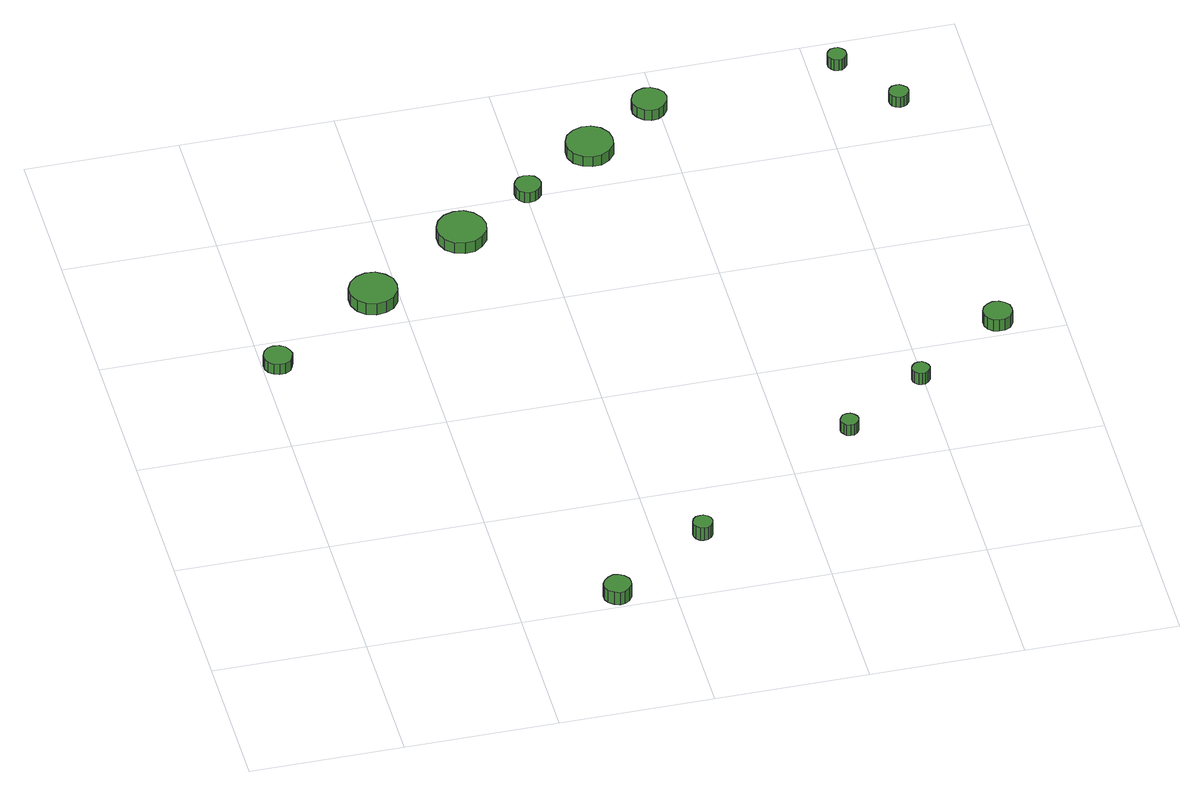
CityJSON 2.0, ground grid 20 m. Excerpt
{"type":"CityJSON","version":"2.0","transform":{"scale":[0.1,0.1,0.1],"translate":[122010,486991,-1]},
"CityObjects":{
"tree1":{"type":"SolitaryVegetationObject","attributes":{"function":"something"},"geometry":[{"type":"MultiSurface","lod":"1","boundaries":[[[0,1,2,3,4,5,6,7,8,9,10,11,12,13,14]],[[15,16,17,18,19,20,21,22,23,24,25,26,27,28,29]],[[0,29,28,1]],[[1,28,27,2]],[[2,27,26,3]],[[3,26,25,4]],[[4,25,24,5]],[[5,24,23,6]],[[6,23,22,7]],[[7,22,21,8]],[[8,21,20,9]],[[9,20,19,10]],[[10,19,18,11]],[[11,18,17,12]],[[12,17,16,13]],[[13,16,15,14]],[[14,15,29,0]]]}]},
"tree2":{"type":"SolitaryVegetationObject","attributes":{"function":"something"},"geometry":[{"type":"MultiSurface","lod":"1","boundaries":[[[30,31,32,33,34,35,36,37,38,39,40,41,42,43,44]],[[45,46,47,48,49,50,51,52,53,54,55,56,57,58,59]],[[30,59,58,31]],[[31,58,57,32]],[[32,57,56,33]],[[33,56,55,34]],[[34,55,54,35]],[[35,54,53,36]],[[36,53,52,37]],[[37,52,51,38]],[[38,51,50,39]],[[39,50,49,40]],[[40,49,48,41]],[[41,48,47,42]],[[42,47,46,43]],[[43,46,45,44]],[[44,45,59,30]]]}]},
"tree3":{"type":"SolitaryVegetationObject","attributes":{"function":"something"},"geometry":[{"type":"MultiSurface","lod":"1","boundaries":[[[60,61,62,63,64,65,66,67,68,69,70,71,72,73,74]],[[75,76,77,78,79,80,81,82,83,84,85,86,87,88,89]],[[60,89,88,61]],[[61,88,87,62]],[[62,87,86,63]],[[63,86,85,64]],[[64,85,84,65]],[[65,84,83,66]],[[66,83,82,67]],[[67,82,81,68]],[[68,81,80,69]],[[69,80,79,70]],[[70,79,78,71]],[[71,78,77,72]],[[72,77,76,73]],[[73,76,75,74]],[[74,75,89,60]]]}]},
"tree4":{"type":"SolitaryVegetationObject","attributes":{"function":"something"},"geometry":[{"type":"MultiSurface","lod":"1","boundaries":[[[90,91,92,93,94,95,96,97,98,99,100,101,102,103,104]],[[105,106,107,108,109,110,111,112,113,114,115,116,117,118,119]],[[90,119,118,91]],[[91,118,117,92]],[[92,117,116,93]],[[93,116,115,94]],[[94,115,114,95]],[[95,114,113,96]],[[96,113,112,97]],[[97,112,111,98]],[[98,111,110,99]],[[99,110,109,100]],[[100,109,108,101]],[[101,108,107,102]],[[102,107,106,103]],[[103,106,105,104]],[[104,105,119,90]]]}]},
"tree5":{"type":"SolitaryVegetationObject","attributes":{"function":"something"},"geometry":[{"type":"MultiSurface","lod":"1","boundaries":[[[120,121,122,123,124,125,126,127,128,129,130,131,132,133,134]],[[135,136,137,138,139,140,141,142,143,144,145,146,147,148,149]],[[120,149,148,121]],[[121,148,147,122]],[[122,147,146,123]],[[123,146,145,124]],[[124,145,144,125]],[[125,144,143,126]],[[126,143,142,127]],[[127,142,141,128]],[[128,141,140,129]],[[129,140,139,130]],[[130,139,138,131]],[[131,138,137,132]],[[132,137,136,133]],[[133,136,135,134]],[[134,135,149,120]]]}]},
"tree6":{"type":"SolitaryVegetationObject","attributes":{"function":"something"},"geometry":[{"type":"MultiSurface","lod":"1","boundaries":[[[150,151,152,153,154,155,156,157,158,159,160,161,162,163,164]],[[165,166,167,168,169,170,171,172,173,174,175,176,177,178,179]],[[150,179,178,151]],[[151,178,177,152]],[[152,177,176,153]],[[153,176,175,154]],[[154,175,174,155]],[[155,174,173,156]],[[156,173,172,157]],[[157,172,171,158]],[[158,171,170,159]],[[159,170,169,160]],[[160,169,168,161]],[[161,168,167,162]],[[162,167,166,163]],[[163,166,165,164]],[[164,165,179,150]]]}]},
"tree7":{"type":"SolitaryVegetationObject","attributes":{"function":"something"},"geometry":[{"type":"MultiSurface","lod":"1","boundaries":[[[180,181,182,183,184,185,186,187,188,189,190,191,192,193,194]],[[195,196,197,198,199,200,201,202,203,204,205,206,207,208,209]],[[180,209,208,181]],[[181,208,207,182]],[[182,207,206,183]],[[183,206,205,184]],[[184,205,204,185]],[[185,204,203,186]],[[186,203,202,187]],[[187,202,201,188]],[[188,201,200,189]],[[189,200,199,190]],[[190,199,198,191]],[[191,198,197,192]],[[192,197,196,193]],[[193,196,195,194]],[[194,195,209,180]]]}]},
"tree8":{"type":"SolitaryVegetationObject","attributes":{"function":"something"},"geometry":[{"type":"MultiSurface","lod":"1","boundaries":[[[210,211,212,213,214,215,216,217,218,219,220,221,222,223,224]],[[225,226,227,228,229,230,231,232,233,234,235,236,237,238,239]],[[210,239,238,211]],[[211,238,237,212]],[[212,237,236,213]],[[213,236,235,214]],[[214,235,234,215]],[[215,234,233,216]],[[216,233,232,217]],[[217,232,231,218]],[[218,231,230,219]],[[219,230,229,220]],[[220,229,228,221]],[[221,228,227,222]],[[222,227,226,223]],[[223,226,225,224]],[[224,225,239,210]]]}]},
"tree9":{"type":"SolitaryVegetationObject","attributes":{"function":"something"},"geometry":[{"type":"MultiSurface","lod":"1","boundaries":[[[240,241,242,243,244,245,246,247,248,249,250,251,252,253,254]],[[255,256,257,258,259,260,261,262,263,264,265,266,267,268,269]],[[240,269,268,241]],[[241,268,267,242]],[[242,267,266,243]],[[243,266,265,244]],[[244,265,264,245]],[[245,264,263,246]],[[246,263,262,247]],[[247,262,261,248]],[[248,261,260,249]],[[249,260,259,250]],[[250,259,258,251]],[[251,258,257,252]],[[252,257,256,253]],[[253,256,255,254]],[[254,255,269,240]]]}]},
"tree10":{"type":"SolitaryVegetationObject","attributes":{"function":"something"},"geometry":[{"type":"MultiSurface","lod":"1","boundaries":[[[270,271,272,273,274,275,276,277,278,279,280,281,282,283,284]],[[285,286,287,288,289,290,291,292,293,294,295,296,297,298,299]],[[270,299,298,271]],[[271,298,297,272]],[[272,297,296,273]],[[273,296,295,274]],[[274,295,294,275]],[[275,294,293,276]],[[276,293,292,277]],[[277,292,291,278]],[[278,291,290,279]],[[279,290,289,280]],[[280,289,288,281]],[[281,288,287,282]],[[282,287,286,283]],[[283,286,285,284]],[[284,285,299,270]]]}]},
"tree11":{"type":"SolitaryVegetationObject","attributes":{"function":"something"},"geometry":[{"type":"MultiSurface","lod":"1","boundaries":[[[300,301,302,303,304,305,306,307,308,309,310,311,312,313,314]],[[315,316,317,318,319,320,321,322,323,324,325,326,327,328,329]],[[300,329,328,301]],[[301,328,327,302]],[[302,327,326,303]],[[303,326,325,304]],[[304,325,324,305]],[[305,324,323,306]],[[306,323,322,307]],[[307,322,321,308]],[[308,321,320,309]],[[309,320,319,310]],[[310,319,318,311]],[[311,318,317,312]],[[312,317,316,313]],[[313,316,315,314]],[[314,315,329,300]]]}]},
"tree12":{"type":"SolitaryVegetationObject","attributes":{"function":"something"},"geometry":[{"type":"MultiSurface","lod":"1","boundaries":[[[330,331,332,333,334,335,336,337,338,339,340,341,342,343,344]],[[345,346,347,348,349,350,351,352,353,354,355,356,357,358,359]],[[330,359,358,331]],[[331,358,357,332]],[[332,357,356,333]],[[333,356,355,334]],[[334,355,354,335]],[[335,354,353,336]],[[336,353,352,337]],[[337,352,351,338]],[[338,351,350,339]],[[339,350,349,340]],[[340,349,348,341]],[[341,348,347,342]],[[342,347,346,343]],[[343,346,345,344]],[[344,345,359,330]]]}]},
"tree13":{"type":"SolitaryVegetationObject","attributes":{"function":"something"},"geometry":[{"type":"MultiSurface","lod":"1","boundaries":[[[360,361,362,363,364,365,366,367,368,369,370,371,372,373,374]],[[375,376,377,378,379,380,381,382,383,384,385,386,387,388,389]],[[360,389,388,361]],[[361,388,387,362]],[[362,387,386,363]],[[363,386,385,364]],[[364,385,384,365]],[[365,384,383,366]],[[366,383,382,367]],[[367,382,381,368]],[[368,381,380,369]],[[369,380,379,370]],[[370,379,378,371]],[[371,378,377,372]],[[372,377,376,373]],[[373,376,375,374]],[[374,375,389,360]]]}]}
},
"vertices":[
[39,557,24],[37,565,24],[33,571,24],[26,575,24],[18,576,24],[11,574,24],[5,568,24],[2,561,24],[2,553,24],[5,546,24],[11,541,24],[18,539,24],[26,539,24],[33,543,24],[37,550,24],[37,550,8],[33,543,8],[26,539,8],[18,539,8],[11,541,8],[5,546,8],[2,553,8],[2,561,8],[5,568,8],[11,574,8],[18,576,8],[26,575,8],[33,571,8],[37,565,8],[39,557,8],
[346,20,30],[345,27,30],[340,33,30],[334,37,30],[327,38,30],[320,35,30],[314,30,30],[311,24,30],[311,16,30],[314,10,30],[320,5,30],[327,2,30],[334,3,30],[340,7,30],[345,13,30],[345,13,10],[340,7,10],[334,3,10],[327,2,10],[320,5,10],[314,10,10],[311,16,10],[311,24,10],[314,30,10],[320,35,10],[327,38,10],[334,37,10],[340,33,10],[345,27,10],[346,20,10],
[197,653,26],[195,666,26],[187,676,26],[176,683,26],[163,684,26],[151,680,26],[141,671,26],[136,660,26],[136,647,26],[141,635,26],[151,626,26],[163,622,26],[176,624,26],[187,630,26],[195,641,26],[195,641,8],[187,630,8],[176,624,8],[163,622,8],[151,626,8],[141,635,8],[136,647,8],[136,660,8],[141,671,8],[151,680,8],[163,684,8],[176,683,8],[187,676,8],[195,666,8],[197,653,8],
[473,112,30],[472,117,30],[469,121,30],[464,124,30],[459,124,30],[454,123,30],[450,119,30],[448,114,30],[448,109,30],[450,104,30],[454,100,30],[459,99,30],[464,99,30],[469,102,30],[472,106,30],[472,106,10],[469,102,10],[464,99,10],[459,99,10],[454,100,10],[450,104,10],[448,109,10],[448,114,10],[450,119,10],[454,123,10],[459,124,10],[464,124,10],[469,121,10],[472,117,10],[473,112,10],
[334,743,25],[331,756,25],[323,767,25],[312,774,25],[299,775,25],[286,771,25],[276,762,25],[271,750,25],[271,737,25],[276,725,25],[286,716,25],[299,712,25],[312,713,25],[323,720,25],[331,730,25],[331,730,8],[323,720,8],[312,713,8],[299,712,8],[286,716,8],[276,725,8],[271,737,8],[271,750,8],[276,762,8],[286,771,8],[299,775,8],[312,774,8],[323,767,8],[331,756,8],[334,743,8],
[420,806,24],[418,813,24],[414,819,24],[408,822,24],[401,823,24],[394,821,24],[389,816,24],[386,810,24],[386,803,24],[389,796,24],[394,791,24],[401,789,24],[408,790,24],[414,794,24],[418,799,24],[418,799,8],[414,794,8],[408,790,8],[401,789,8],[394,791,8],[389,796,8],[386,803,8],[386,810,8],[389,816,8],[394,821,8],[401,823,8],[408,822,8],[414,819,8],[418,813,8],[420,806,8],
[527,868,24],[525,880,24],[517,891,24],[506,897,24],[494,898,24],[482,894,24],[472,886,24],[467,874,24],[467,862,24],[472,850,24],[482,842,24],[494,838,24],[506,839,24],[517,845,24],[525,855,24],[525,855,8],[517,845,8],[506,839,8],[494,838,8],[482,842,8],[472,850,8],[467,862,8],[467,874,8],[472,886,8],[482,894,8],[494,898,8],[506,897,8],[517,891,8],[525,880,8],[527,868,8],
[698,264,28],[697,268,28],[694,272,28],[690,275,28],[685,275,28],[680,274,28],[677,270,28],[675,266,28],[675,261,28],[677,257,28],[680,253,28],[685,252,28],[690,252,28],[694,255,28],[697,259,28],[697,259,11],[694,255,11],[690,252,11],[685,252,11],[680,253,11],[677,257,11],[675,261,11],[675,266,11],[677,270,11],[680,274,11],[685,275,11],[690,275,11],[694,272,11],[697,268,11],[698,264,11],
[612,931,24],[610,940,24],[604,947,24],[596,952,24],[587,953,24],[578,950,24],[571,944,24],[567,935,24],[567,926,24],[571,918,24],[578,911,24],[587,908,24],[596,909,24],[604,914,24],[610,922,24],[610,922,8],[604,914,8],[596,909,8],[587,908,8],[578,911,8],[571,918,8],[567,926,8],[567,935,8],[571,944,8],[578,950,8],[587,953,8],[596,952,8],[604,947,8],[610,940,8],[612,931,8],
[808,338,29],[807,343,29],[804,347,29],[800,350,29],[795,350,29],[791,349,29],[787,345,29],[785,341,29],[785,336,29],[787,332,29],[791,328,29],[795,327,29],[800,327,29],[804,330,29],[807,334,29],[807,334,11],[804,330,11],[800,327,11],[795,327,11],[791,328,11],[787,332,11],[785,336,11],[785,341,11],[787,345,11],[791,349,11],[795,350,11],[800,350,11],[804,347,11],[807,343,11],[808,338,11],
[934,422,30],[933,430,30],[928,436,30],[921,440,30],[913,441,30],[906,438,30],[900,433,30],[897,426,30],[897,418,30],[900,411,30],[906,406,30],[913,404,30],[921,404,30],[928,408,30],[933,415,30],[933,415,12],[928,408,12],[921,404,12],[913,404,12],[906,406,12],[900,411,12],[897,418,12],[897,426,12],[900,433,12],[906,438,12],[913,441,12],[921,440,12],[928,436,12],[933,430,12],[934,422,12],
[850,958,26],[849,963,26],[846,967,26],[842,970,26],[837,970,26],[832,969,26],[828,965,26],[826,961,26],[826,955,26],[828,951,26],[832,947,26],[837,946,26],[842,946,26],[846,949,26],[849,953,26],[849,953,9],[846,949,9],[842,946,9],[837,946,9],[832,947,9],[828,951,9],[826,955,9],[826,961,9],[828,965,9],[832,969,9],[837,970,9],[842,970,9],[846,967,9],[849,963,9],[850,958,9],
[909,870,26],[908,875,26],[904,879,26],[900,882,26],[895,882,26],[890,881,26],[886,877,26],[884,872,26],[884,867,26],[886,862,26],[890,859,26],[895,857,26],[900,858,26],[904,860,26],[908,865,26],[908,865,10],[904,860,10],[900,858,10],[895,857,10],[890,859,10],[886,862,10],[884,867,10],[884,872,10],[886,877,10],[890,881,10],[895,882,10],[900,882,10],[904,879,10],[908,875,10],[909,870,10]
]}
